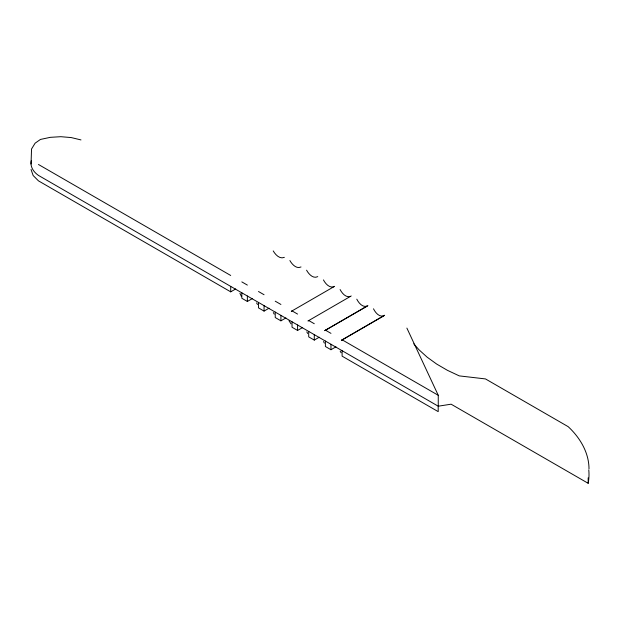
<?xml version="1.0" encoding="UTF-8"?>
<svg xmlns="http://www.w3.org/2000/svg" width="620" height="620" viewBox="0 0 620 620"><rect width="100%" height="100%" fill="white"/><g stroke="black" fill="none" stroke-linecap="round" stroke-linejoin="round"><path stroke-width="0.93" d="M384.617 315.231L341.395 340.326L383.92 315.781C379.262 317.51 375.286 312.526 373.488 308.806M367.916 305.59L324.686 330.669L367.211 306.117C362.56 307.76 358.631 302.87 356.795 299.173M31.039 169.469L33.147 175.507L38.456 180.846L230.71 291.842L235.708 288.951M241.831 292.81L241.831 298.259L247.365 301.46L252.371 298.569M258.486 302.428L258.486 307.877L264.058 311.093L269.057 308.21M334.56 286.332L291.307 311.341L292.036 310.884L297.577 314.077M275.233 312.092L275.233 317.548L280.914 320.827L285.913 317.936M351.222 295.949L307.977 320.99L308.698 320.501L314.278 323.725M292.036 321.796L292.036 327.252L297.577 330.445L302.576 327.562M308.698 331.413L308.698 336.869L314.278 340.086L319.277 337.203M325.399 341.054L325.399 346.51L330.964 349.726L335.963 346.836M317.758 276.629C313.1 279.078 308.582 273.916 306.575 270.18M301.01 266.964C296.368 269.235 291.942 264.236 289.889 260.54M284.355 257.346C279.69 259.431 275.342 254.588 273.226 250.922M350.502 296.445C345.867 297.957 341.984 293.198 340.093 289.532M333.824 286.797C329.204 288.184 325.368 283.549 323.438 279.915M80.98 139.926L71.254 137.578L60.822 136.695L50.336 137.33L40.447 139.438L35.1 143.189L31.543 148.994L31.039 164.013M38.456 164.478L230.71 275.474M241.831 281.899L247.365 285.091M258.486 291.516L264.058 294.725M275.233 301.18L280.914 304.459M325.399 330.142L330.964 333.358M342.101 339.783L438.255 395.297L438.255 406.209L38.417 175.383A33.178 19.15 0 0 1 31.357 160.588M588.775 469.96A139.81 80.716 0 0 1 588.171 483.305L451.112 404.193L438.208 406.201L438.2 411.634L342.101 356.151L342.101 350.695M413.765 343.829L418.942 349.726L427.141 357.167L436.674 364.064L447.431 370.326L459.281 375.89L485.483 378.928L568.168 426.661C579.917 437.542 589 452.546 589 468.96M289.021 320.757L291.02 323.873M273.304 312.526L274.211 314.162M340.178 351.137L341.078 352.772M323.485 341.496L324.384 343.131M306.784 331.855L307.683 333.49M256.579 302.87L257.478 304.505M239.917 293.252L241.467 296.585M406.883 328.089L438.255 395.297M588.171 477.85L588.171 483.305M330.964 344.271L330.964 349.726M314.278 334.63L314.278 340.086M297.577 324.988L297.577 330.445M280.914 315.371L280.914 320.827M264.058 305.637L264.058 311.093M247.365 296.004L247.365 301.46M230.71 286.386L230.71 291.842"/></g></svg>
